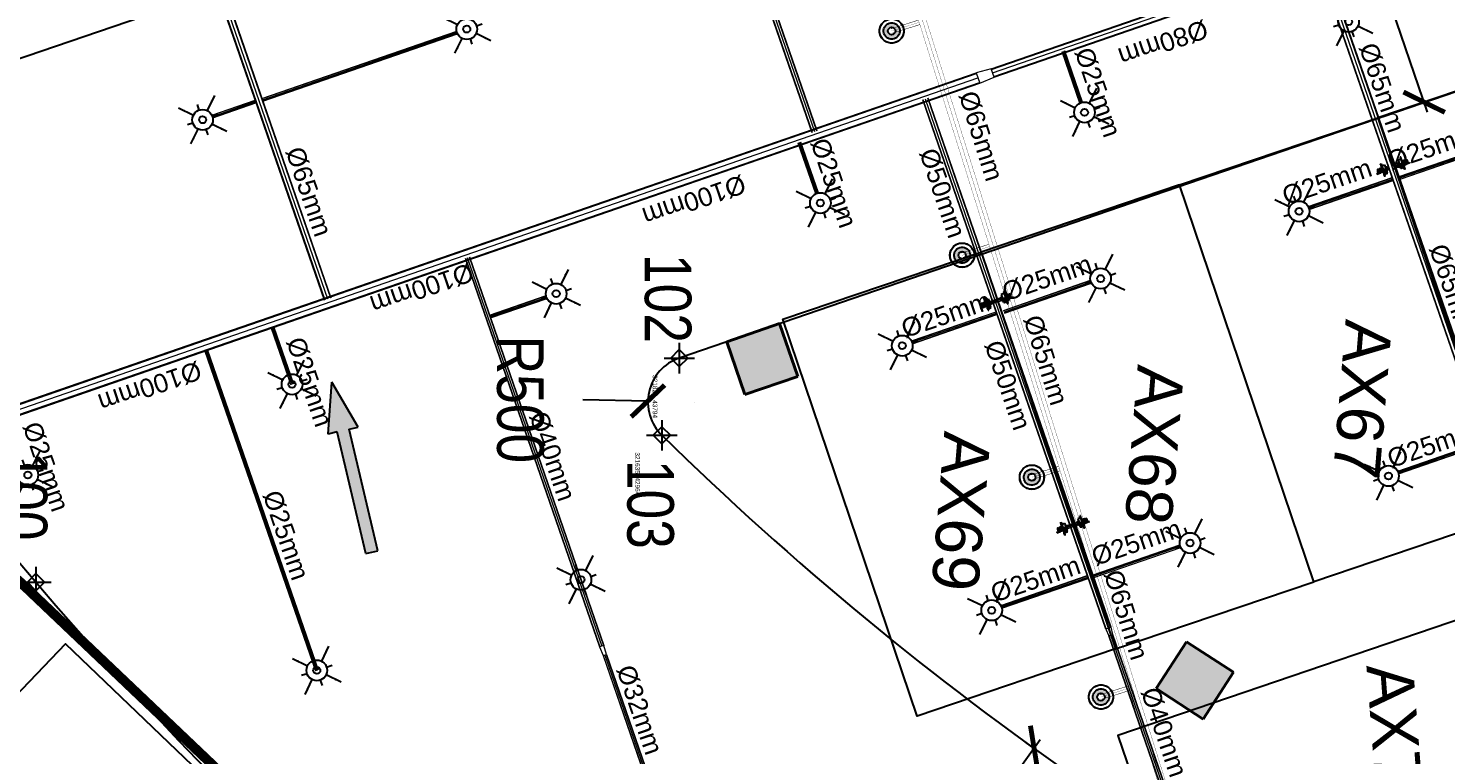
# Model space of a CAD drawing. Header units: inches. Extents: x 257070 to 799932, y -17980 to 269260.
# Drawn here: x 314830 to 330065, y 39523 to 47336 of the extents above; entities that cross this region are included whole.
import ezdxf

# ---------------------------------------------------------------- set-up
doc = ezdxf.new("R2010")
doc.units = ezdxf.units.IN
doc.header["$MEASUREMENT"] = 0
doc.header["$PDMODE"] = 99
doc.header["$PDSIZE"] = 100
for name, color, linetype in [('0-AES-F-SPRINKLER', 10, 'Continuous'), ('0-aes-ff Nozzel', 30, 'Continuous'), ('0-aes-water curtan pipe', 200, 'Continuous'), ('basement1_AP$0$A-_ROAD----_E-_-', 2, 'Continuous'), ('DSP_MISCELANEOUS', 252, 'Continuous'), ('DSP_TREE CO-ORDINATES', 206, 'Continuous'), ('RETAIL', 40, 'Continuous')]:
    doc.layers.add(name, color=color, linetype=linetype)
for name, color, linetype, lineweight in [('0-AES-F-SPRINKLER PIPE', 10, 'Continuous', 15), ('0-aes-FF-Sprinkler Header', 5, 'Continuous', 0), ('07--DIM-2', 2, 'Continuous', 25), ('E--CONCRETE-4', 4, 'Continuous', 40), ('E--CONCRETE-SHADE', 253, 'Continuous', 20), ('M--TILING-2', 252, 'Continuous', 18)]:
    doc.layers.add(name, color=color, linetype=linetype, lineweight=lineweight)
doc.layers.add('C', color=7, linetype='Continuous', true_color=0xb5b5b5)
doc.styles.get("Standard").update_dxf_attribs({"font": 'arial.ttf'})
doc.styles.add('TEXT style 175', font='GOTHIC.TTF')
doc.styles.add('TEXT style 200', font='ARIALN.TTF')
doc.styles.add('TEXT style 75', font='ARIALN.TTF')
doc.dimstyles.new('75', dxfattribs={"dimscale": 1.5, "dimtxt": 200, "dimasz": 113, "dimexe": 113, "dimexo": 0, "dimgap": 25, "dimtad": 0, "dimdec": 0, "dimrnd": 5, "dimzin": 0, "dimdsep": 46, "dimtxsty": 'TEXT style 75', "dimblk": 'ARCHTICK', "dimcen": 0.09, "dimdle": 113, "dimclrd": 8, "dimclre": 8, "dimclrt": 256, "dimadec": 0, "dimazin": 0, "dimtfac": 1, "dimtdec": 0, "dimtofl": 0, "dimtmove": 1, "dimatfit": 3, "dimldrblk": 'OPEN90', "dimfxl": 0, "dimtolj": 1, "dimtzin": 0, "dimarcsym": 0})
doc.dimstyles.new('ISO-25', dxfattribs={"dimtxt": 2.5, "dimasz": 2.5, "dimexe": 1.25, "dimexo": 0.625, "dimtad": 1, "dimtxsty": 'Standard', "dimcen": 2.5, "dimadec": 0, "dimazin": 0, "dimtfac": 1, "dimtmove": 0, "dimatfit": 3, "dimfxl": 1, "dimarcsym": 0})

# ---------------------------------------------------------------- blocks, each defined once
blk = doc.blocks.new('axa parking')
at = {"layer": 'RETAIL', "color": 8}
blk.add_lwpolyline([(-98837, 1157627), (-96237, 1157627), (-96237, 1162827), (-98837, 1162827)], close=True, dxfattribs=at)
blk = doc.blocks.new('_ArchTick')
at = {"color": 0, "linetype": 'ByBlock', "const_width": 0.15}
blk.add_lwpolyline([(-0.5, -0.5), (0.5, 0.5)], dxfattribs=at)
blk = doc.blocks.new('*D288')
at = {"layer": '07--DIM-2', "color": 251, "lineweight": -2, "ltscale": 1000, "transparency": 16777216}
for p, q in [((325700, 39692), (324256, 37686)), ((325634, 39600), (325542, 39666)), ((322063, 34641), (323507, 36646)), ((322129, 34732), (322037, 34798))]:
    blk.add_line(p, q, dxfattribs=at)
at = {"layer": 'DEFPOINTS', "color": 0, "ltscale": 1000, "transparency": 16777216}
for p in [(325634, 39600, 0), (325634, 39600), (322129, 34732, 0)]:
    blk.add_point(p, dxfattribs=at)
at = {"layer": '07--DIM-2', "color": 251, "lineweight": -2, "ltscale": 1000, "transparency": 16777216, "xscale": 350, "yscale": 350, "zscale": 350}
for p, rotation in [((325634, 39600), 54.24504986133467), ((322129, 34732), 234.2450498613347)]:
    blk.add_blockref('_ArchTick', p, dxfattribs=dict(at, rotation=rotation))
at = {"layer": '07--DIM-2', "ltscale": 1000, "transparency": 16777216, "insert": (323881, 37166), "char_height": 500, "attachment_point": 5, "rotation": 240, "style": 'TEXT style 75'}
blk.add_mtext('\\A1;6000', dxfattribs=at)
blk = doc.blocks.new('_Open90')
at = {"color": 0, "linetype": 'ByBlock', "lineweight": -2}
for p, q in [((-0.5, 0.5), (0, 0)), ((0, 0), (-1, 0)), ((0, 0), (-0.5, -0.5))]:
    blk.add_line(p, q, dxfattribs=at)
blk = doc.blocks.new('*D289')
at = {"layer": '07--DIM-2', "color": 251, "lineweight": -2, "ltscale": 1000, "transparency": 16777216}
for p, q in [((320785, 43350), (321485, 43333)), ((321985, 43321), (321985, 43321)), ((321985, 43321), (321985, 43321))]:
    blk.add_line(p, q, dxfattribs=at)
at = {"layer": 'DEFPOINTS', "color": 0, "ltscale": 1000, "transparency": 16777216}
for p in [(321485, 43333, 0), (321985, 43321, 0)]:
    blk.add_point(p, dxfattribs=at)
at = {"layer": '07--DIM-2', "color": 251, "lineweight": -2, "ltscale": 1000, "transparency": 16777216, "xscale": 350, "yscale": 350, "zscale": 350, "rotation": 358.6229143441631}
blk.add_blockref('_ArchTick', (321485, 43333), dxfattribs=at)
at = {"layer": '07--DIM-2', "ltscale": 1000, "transparency": 16777216, "insert": (320112, 43350), "char_height": 500, "attachment_point": 5, "rotation": 270, "style": 'TEXT style 75'}
blk.add_mtext('\\A1;R500', dxfattribs=at)
blk = doc.blocks.new('*D292')
at = {"layer": '07--DIM-2', "color": 251, "lineweight": -2, "ltscale": 1000, "transparency": 16777216}
for p, q in [((328067, 51696), (328331, 50922)), ((327128, 51256), (328211, 51625)), ((329860, 46436), (328741, 49717)), ((328847, 46210), (329930, 46579))]:
    blk.add_line(p, q, dxfattribs=at)
at = {"layer": 'DEFPOINTS', "color": 0, "ltscale": 1000, "transparency": 16777216}
for p in [(328104, 51589), (327128, 51256, 0), (328847, 46210, 0)]:
    blk.add_point(p, dxfattribs=at)
at = {"layer": '07--DIM-2', "color": 251, "lineweight": -2, "ltscale": 1000, "transparency": 16777216, "xscale": 350, "yscale": 350, "zscale": 350}
for p, rotation in [((328104, 51589), 108.8165471139517), ((329823, 46543), 288.8165471139517)]:
    blk.add_blockref('_ArchTick', p, dxfattribs=dict(at, rotation=rotation))
at = {"layer": '07--DIM-2', "ltscale": 1000, "transparency": 16777216, "insert": (328547, 50323), "char_height": 500, "attachment_point": 5, "rotation": 288.8165, "style": 'TEXT style 75'}
blk.add_mtext('\\A1;5330', dxfattribs=at)
blk = doc.blocks.new('*U417')
at = {"layer": 'DSP_TREE CO-ORDINATES', "color": 162}
for p, q in [((0, -329), (0, 329)), ((-329, 0), (329, 0))]:
    blk.add_line(p, q, dxfattribs=at)
at = {"layer": 'DSP_TREE CO-ORDINATES', "color": 162, "ltscale": 3.5}
blk.add_lwpolyline([(-185, 0), (0, 185), (185, 0), (0, -184), (-185, 0)], dxfattribs=at)
at = {"layer": 'DEFPOINTS', "style": 'TEXT style 175'}
blk.add_attdef('CORDINATE', (367, -572), '', height=100, dxfattribs=at)
at = {"layer": 'DSP_TREE CO-ORDINATES', "color": 164, "style": 'TEXT style 200'}
blk.add_attdef('NO.', (-2807, -758), '', height=1000, dxfattribs=at)
blk = doc.blocks.new('*U419')
at = {"layer": 'DSP_TREE CO-ORDINATES', "color": 162}
for p, q in [((0, -329), (0, 329)), ((-329, 0), (329, 0))]:
    blk.add_line(p, q, dxfattribs=at)
at = {"layer": 'DSP_TREE CO-ORDINATES', "color": 162, "ltscale": 3.5}
blk.add_lwpolyline([(-185, 0), (0, 185), (185, 0), (0, -184), (-185, 0)], dxfattribs=at)
at = {"layer": 'DEFPOINTS', "style": 'TEXT style 175'}
blk.add_attdef('CORDINATE', (367, -572), '', height=100, dxfattribs=at)
at = {"layer": 'DSP_TREE CO-ORDINATES', "color": 164, "style": 'TEXT style 200'}
blk.add_attdef('NO.', (-2236, -742), '', height=1000, dxfattribs=at)
blk = doc.blocks.new('*U420')
at = {"layer": 'DSP_TREE CO-ORDINATES', "color": 162}
for p, q in [((0, -329), (0, 329)), ((-329, 0), (329, 0))]:
    blk.add_line(p, q, dxfattribs=at)
at = {"layer": 'DSP_TREE CO-ORDINATES', "color": 162, "ltscale": 3.5}
blk.add_lwpolyline([(-185, 0), (0, 185), (185, 0), (0, -184), (-185, 0)], dxfattribs=at)
at = {"layer": 'DEFPOINTS', "style": 'TEXT style 175'}
blk.add_attdef('CORDINATE', (367, -572), '', height=100, dxfattribs=at)
at = {"layer": 'DSP_TREE CO-ORDINATES', "color": 164, "style": 'TEXT style 200'}
blk.add_attdef('NO.', (528, -742), '', height=1000, dxfattribs=at)
blk = doc.blocks.new('basement1_AP$0$AR-DIR-A')
h = blk.add_hatch()
h.set_pattern_fill('ANSI31', color=8)
h.paths.add_polyline_path([(158, -458), (26, -458), (26, -1800), (-74, -1800), (92, -2335), (258, -1800), (158, -1800)])
at = {"layer": 'DSP_MISCELANEOUS', "color": 8}
for p, q in [((158, -458), (26, -458)), ((26, -458), (26, -1800)), ((158, -458), (158, -1800)), ((26, -1800), (-74, -1800)), ((-74, -1800), (92, -2335)), ((258, -1800), (92, -2335)), ((158, -1800), (258, -1800))]:
    blk.add_line(p, q, dxfattribs=at)
blk = doc.blocks.new('A$C3CA070F1')
at = {"layer": '0-AES-F-SPRINKLER'}
h = blk.add_hatch(dxfattribs=at)
h.set_pattern_fill('ANSI31', color=3, scale=0.196883, angle=-34.2335, style=0)
h.set_pattern_definition([(100.766483, (49937.1607, 174049.7081), (1.474466316, 0.280375668), [])])
edge = h.paths.add_edge_path()
edge.add_line((-1, 85), (-1, 84))
edge.add_line((-1, 84), (-6, 84))
edge.add_ellipse((-7, 82), major_axis=(-1.42, -0.27), ratio=1, start_angle=257, end_angle=315)
edge.add_line((-8, 83), (-15, 72))
edge.add_ellipse((-12, 70), major_axis=(-4.25, -0.81), ratio=1, start_angle=-45, end_angle=45)
edge.add_line((-14, 66), (14, 47))
edge.add_line((14, 47), (13, 46))
edge.add_line((13, 46), (-15, 65))
edge.add_ellipse((-12, 70), major_axis=(-5.52, -1.05), ratio=1, start_angle=-45, end_angle=45, ccw=False)
edge.add_line((-16, 73), (-9, 84))
edge.add_ellipse((-7, 82), major_axis=(-2.69, -0.51), ratio=1, start_angle=257, end_angle=315, ccw=False)
edge.add_line((-6, 85), (-1, 85))
h = blk.add_hatch(dxfattribs=at)
h.set_pattern_fill('ANSI31', color=3, scale=0.196883, angle=-124.2335, style=0)
h.set_pattern_definition([(190.766483, (49937.1607, 174049.7081), (-0.280375668, 1.474466316), [])])
edge = h.paths.add_edge_path()
edge.add_line((-1, 54), (7, 48))
edge.add_line((7, 48), (8, 49))
edge.add_line((8, 49), (0, 55))
edge.add_ellipse((-2, 52), major_axis=(-0.69, 3.63), ratio=1, start_angle=315, end_angle=405)
edge.add_line((-6, 54), (-14, 41))
edge.add_ellipse((-11, 39), major_axis=(-0.69, 3.63), ratio=1, start_angle=45, end_angle=135)
edge.add_line((-13, 36), (-9, 33))
edge.add_ellipse((-10, 32), major_axis=(-0.27, 1.42), ratio=1, start_angle=225, end_angle=315, ccw=False)
edge.add_line((-9, 31), (-10, 30))
edge.add_line((-10, 30), (-8, 29))
edge.add_line((-8, 29), (-7, 30))
edge.add_ellipse((-10, 32), major_axis=(-3.3, -0.63), ratio=1, start_angle=135, end_angle=225)
edge.add_line((-8, 35), (-12, 38))
edge.add_ellipse((-11, 39), major_axis=(-1.75, -0.33), ratio=1, start_angle=-45, end_angle=45, ccw=False)
edge.add_line((-13, 40), (-4, 53))
edge.add_ellipse((-2, 52), major_axis=(-1.75, -0.33), ratio=1, start_angle=225, end_angle=315, ccw=False)
at = {"layer": '0-AES-F-SPRINKLER', "color": 3}
for p, q in [((-98, 39), (-97, 43)), ((-98, 38), (-98, 39)), ((-98, 39), (-98, 39)), ((-98, 39), (-98, 39)), ((-98, 37), (-98, 38)), ((-98, 38), (-98, 38)), ((-98, 38), (-98, 38)), ((-98, 38), (-98, 38)), ((-98, 38), (-98, 38)), ((-98, 38), (-98, 38)), ((-98, 38), (-98, 38)), ((-98, 38), (-98, 38)), ((-98, 38), (-98, 38)), ((-98, 38), (-98, 38)), ((-96, 37), (-98, 37)), ((-98, 37), (-98, 37)), ((-98, 37), (-98, 37)), ((-98, 37), (-98, 37)), ((-98, 37), (-98, 37)), ((-98, 37), (-98, 37)), ((-98, 37), (-98, 37)), ((-98, 37), (-98, 37)), ((-98, 37), (-98, 37)), ((-98, 37), (-98, 37)), ((-98, 37), (-98, 37)), ((-98, 37), (-98, 37)), ((-98, 37), (-98, 37)), ((-98, 37), (-98, 37)), ((-98, 37), (-98, 37)), ((-98, 37), (-98, 37)), ((-98, 37), (-98, 37)), ((-97, 37), (-98, 37)), ((-98, 37), (-98, 37)), ((-98, 37), (-98, 37)), ((-98, 37), (-98, 37)), ((-98, 37), (-98, 37)), ((-98, 37), (-98, 37)), ((-98, 37), (-98, 37)), ((-98, 37), (-98, 37)), ((-98, 37), (-98, 37)), ((-98, 37), (-98, 37)), ((-98, 37), (-98, 37)), ((-98, 37), (-98, 37)), ((-98, 37), (-98, 37)), ((-98, 37), (-98, 37)), ((-97, 45), (-79, 71)), ((-96, 40), (-97, 40)), ((-97, 40), (-97, 40)), ((-97, 40), (-97, 40)), ((-97, 40), (-97, 39)), ((-97, 39), (-97, 39)), ((-97, 39), (-97, 39)), ((-97, 39), (-97, 39)), ((-97, 39), (-97, 39)), ((-97, 39), (-97, 39)), ((-97, 39), (-97, 39)), ((-97, 39), (-97, 39)), ((-97, 39), (-97, 38)), ((-97, 38), (-97, 38)), ((-97, 38), (-97, 38)), ((-97, 38), (-97, 38)), ((-97, 38), (-97, 38)), ((-97, 38), (-97, 38)), ((-97, 38), (-97, 38)), ((-97, 38), (-97, 38)), ((-97, 38), (-97, 38)), ((-97, 38), (-97, 38)), ((-97, 38), (-97, 38)), ((-97, 38), (-97, 37)), ((-97, 37), (-97, 37)), ((-97, 37), (-97, 37)), ((-97, 37), (-97, 37)), ((-95, 46), (-96, 42)), ((-96, 42), (-96, 42)), ((-96, 42), (-96, 41)), ((-96, 41), (-96, 41)), ((-96, 41), (-96, 41)), ((-96, 41), (-96, 41)), ((-96, 41), (-96, 41)), ((-96, 41), (-96, 41)), ((-96, 41), (-96, 41)), ((-96, 41), (-96, 41)), ((-96, 41), (-96, 41)), ((-96, 41), (-96, 40)), ((-96, 40), (-96, 40)), ((-96, 40), (-96, 40)), ((-96, 40), (-96, 40)), ((-96, 40), (-96, 40)), ((-95, 37), (-96, 37)), ((-96, 37), (-96, 37)), ((-96, 37), (-96, 37)), ((-96, 37), (-96, 37)), ((-96, 37), (-96, 37)), ((-94, 38), (-95, 38)), ((-95, 38), (-95, 38)), ((-95, 38), (-95, 38)), ((-95, 38), (-95, 38)), ((-95, 38), (-95, 38)), ((-95, 38), (-95, 38)), ((-95, 38), (-95, 38)), ((-95, 38), (-95, 38)), ((-95, 38), (-95, 38)), ((-95, 38), (-95, 37)), ((-95, 37), (-95, 37)), ((-95, 37), (-95, 37)), ((-95, 37), (-95, 37)), ((-95, 37), (-95, 37)), ((-95, 37), (-95, 37)), ((-95, 37), (-95, 37)), ((-95, 37), (-95, 37)), ((-95, 37), (-95, 37)), ((-95, 37), (-95, 37)), ((-95, 37), (-95, 37)), ((-95, 37), (-95, 37)), ((-95, 37), (-95, 37)), ((-95, 37), (-95, 37)), ((-95, 37), (-95, 37)), ((-95, 37), (-95, 37)), ((-95, 37), (-95, 37)), ((-94, 88), (-93, 90)), ((-72, 73), (-94, 88)), ((-94, 43), (-94, 48)), ((-93, 43), (-94, 43)), ((-94, 43), (-94, 43)), ((-94, 43), (-94, 43)), ((-94, 43), (-94, 43)), ((-94, 43), (-94, 43)), ((-94, 43), (-94, 41)), ((-94, 43), (-94, 43)), ((-94, 43), (-94, 43)), ((-94, 43), (-94, 43)), ((-94, 43), (-94, 43)), ((-94, 43), (-94, 43)), ((-94, 43), (-94, 43)), ((-94, 43), (-94, 43)), ((-94, 43), (-94, 43)), ((-94, 43), (-94, 43)), ((-94, 43), (-94, 43)), ((-94, 43), (-94, 43)), ((-94, 41), (-94, 41)), ((-94, 41), (-94, 41)), ((-94, 41), (-94, 41)), ((-94, 41), (-94, 41)), ((-94, 41), (-94, 41)), ((-94, 41), (-94, 41)), ((-94, 41), (-94, 41)), ((-94, 41), (-94, 40)), ((-94, 40), (-94, 40)), ((-94, 40), (-94, 40)), ((-94, 40), (-94, 40)), ((-94, 40), (-94, 40)), ((-94, 40), (-94, 40)), ((-94, 40), (-94, 40)), ((-94, 40), (-94, 40)), ((-94, 40), (-94, 39)), ((-94, 39), (-94, 39)), ((-94, 39), (-94, 39)), ((-94, 39), (-94, 39)), ((-94, 39), (-94, 39)), ((-94, 39), (-94, 39)), ((-94, 39), (-94, 39)), ((-94, 39), (-94, 39)), ((-94, 39), (-94, 38)), ((-93, 90), (-59, 67)), ((-93, 47), (-93, 49)), ((-91, 47), (-93, 43)), ((-93, 46), (-93, 47)), ((-92, 46), (-93, 46)), ((-93, 46), (-93, 46)), ((-93, 46), (-93, 46)), ((-93, 46), (-93, 46)), ((-93, 46), (-93, 46)), ((-93, 46), (-93, 46)), ((-93, 46), (-93, 46)), ((-93, 46), (-93, 46)), ((-93, 46), (-93, 46)), ((-93, 46), (-93, 46)), ((-93, 46), (-93, 46)), ((-93, 46), (-93, 46)), ((-93, 46), (-93, 46)), ((-93, 46), (-93, 46)), ((-93, 46), (-93, 46)), ((-93, 46), (-93, 46)), ((-93, 46), (-93, 46)), ((-93, 46), (-93, 46)), ((-93, 46), (-93, 46)), ((-93, 46), (-93, 46)), ((-91, 42), (-93, 43)), ((-93, 43), (-93, 43)), ((-93, 43), (-93, 43)), ((-93, 43), (-93, 43)), ((-93, 43), (-93, 43)), ((-93, 43), (-93, 43)), ((-93, 43), (-93, 43)), ((-93, 43), (-93, 43)), ((-93, 43), (-93, 43)), ((-93, 43), (-93, 43)), ((-93, 43), (-93, 43)), ((-93, 43), (-93, 43)), ((-93, 43), (-93, 43)), ((-93, 43), (-93, 43)), ((-93, 43), (-93, 43)), ((-93, 43), (-93, 43)), ((-93, 43), (-93, 43)), ((-93, 43), (-93, 43)), ((-93, 43), (-93, 43)), ((-93, 43), (-93, 43)), ((-93, 43), (-93, 43)), ((-93, 43), (-93, 43)), ((-93, 43), (-93, 43)), ((-85, 66), (-92, 55)), ((-90, 50), (-92, 46)), ((-92, 46), (-92, 46)), ((-92, 46), (-92, 46)), ((-92, 46), (-92, 46)), ((-92, 46), (-92, 46)), ((-92, 46), (-92, 46)), ((-90, 47), (-91, 47)), ((-90, 43), (-91, 42)), ((-91, 42), (-91, 42)), ((-91, 42), (-91, 42)), ((-91, 42), (-91, 42)), ((-91, 42), (-91, 42)), ((-91, 42), (-91, 42)), ((-91, 42), (-91, 42)), ((-91, 42), (-91, 42)), ((-91, 42), (-91, 42)), ((-91, 42), (-91, 42)), ((-91, 42), (-91, 42)), ((-91, 42), (-91, 42)), ((-91, 42), (-91, 42)), ((-91, 42), (-91, 42)), ((-91, 42), (-91, 42)), ((-91, 42), (-91, 42)), ((-88, 57), (-90, 49)), ((-89, 54), (-90, 51)), ((-90, 50), (-90, 50)), ((-88, 47), (-90, 43)), ((-90, 47), (-88, 47)), ((-90, 43), (-90, 43)), ((-90, 43), (-90, 43)), ((-90, 43), (-90, 43)), ((-89, 55), (-89, 55)), ((-88, 46), (-88, 47)), ((-87, 59), (-87, 59)), ((-87, 59), (-87, 59)), ((-86, 57), (-87, 49)), ((-87, 49), (-83, 28)), ((-85, 58), (-85, 58)), ((-77, 43), (-85, 49)), ((-83, 28), (-60, 9)), ((-77, 70), (-82, 63)), ((-80, 66), (-82, 67)), ((-45, 31), (-81, -23)), ((-78, 63), (-80, 65)), ((-79, 71), (-77, 70)), ((-71, 26), (-79, 31)), ((-57, 13), (-79, 28)), ((-70, 64), (-78, 63)), ((-78, -29), (-40, 27)), ((-69, 55), (-75, 59)), ((-66, 54), (-74, 42)), ((-74, 42), (-71, 26)), ((-73, 44), (-71, 43)), ((-69, 47), (-72, 43)), ((-71, 43), (-70, 43)), ((-71, 26), (-55, 15)), ((-70, 43), (-66, 49)), ((-66, 50), (-68, 52)), ((-61, 65), (-67, 69)), ((-62, 66), (-67, 65)), ((-50, 57), (-66, 54)), ((-66, 49), (-66, 50)), ((-47, 28), (-63, 40)), ((-59, 67), (-61, 65)), ((-57, 67), (-60, 66)), ((-60, 44), (-42, 32)), ((-50, 57), (-58, 62)), ((-19, 46), (-57, 67)), ((-17, 37), (-55, 63)), ((-29, 42), (-50, 57)), ((-13, 9), (-45, 31)), ((-36, 42), (-44, 30)), ((-43, 33), (-35, 46)), ((-39, -30), (-13, 9)), ((-37, 25), (-28, 38)), ((-35, 41), (-36, 42)), ((-32, 32), (-35, 39)), ((-30, 52), (-16, 73)), ((-29, 20), (-17, 37)), ((-28, 38), (-26, 40)), ((-21, 32), (-28, 37)), ((-23, 16), (-12, 33)), ((-1, 26), (-23, -9)), ((-22, 15), (-12, 31)), ((-9, 32), (-21, 14)), ((2, 24), (-20, -11)), ((-20, -8), (-1, 22)), ((-17, 37), (-19, 46)), ((-19, 13), (-10, 29)), ((-7, 30), (-18, 12)), ((-17, 37), (-17, 37)), ((4, 22), (-17, -13)), ((-17, -10), (1, 20)), ((-16, 73), (-9, 84)), ((-16, 11), (-7, 27)), ((-8, 83), (-15, 72)), ((13, 46), (-15, 65)), ((-4, 28), (-15, 10)), ((-1, 84), (-14, 66)), ((-14, 66), (14, 47)), ((-6, 54), (-14, 41)), ((-12, 33), (-14, 33)), ((-14, -15), (7, 20)), ((-14, -12), (4, 18)), ((-13, 40), (-4, 53)), ((-13, 36), (-9, 33)), ((-13, 9), (-4, 24)), ((-2, 34), (-12, 41)), ((-8, 35), (-12, 38)), ((-12, 31), (-12, 33)), ((-9, 32), (-12, 31)), ((7, 16), (-11, -13)), ((-10, 29), (-9, 32)), ((-9, 31), (-10, 30)), ((-7, 30), (-10, 29)), ((-10, 30), (-8, 29)), ((9, 17), (-10, -14)), ((-9, -13), (9, 13)), ((-8, 29), (-7, 30)), ((8, 49), (-7, 27)), ((-7, 27), (-7, 30)), ((-4, 28), (-7, 27)), ((-6, 85), (-1, 85)), ((-1, 84), (-6, 84)), ((5, 44), (-5, 51)), ((-4, 24), (-4, 28)), ((-1, 26), (-4, 24)), ((-1, 85), (-1, 84)), ((-1, 54), (7, 48)), ((13, 46), (-1, 25)), ((-1, 22), (-1, 26)), ((2, 24), (-1, 22)), ((8, 49), (0, 55)), ((1, 20), (2, 24)), ((4, 22), (1, 20)), ((4, 18), (4, 22)), ((7, 20), (4, 18)), ((7, 48), (8, 49)), ((7, 16), (7, 20)), ((9, 17), (7, 16)), ((9, 15), (9, 17)), ((14, 47), (13, 46)), ((-82, -25), (-80, -30)), ((-80, -30), (-78, -29)), ((-66, -11), (-39, -30)), ((-23, -7), (-23, -9)), ((-23, -9), (-20, -8)), ((-20, -8), (-20, -11)), ((-20, -11), (-17, -10)), ((-17, -10), (-17, -13)), ((-17, -13), (-14, -12)), ((-14, -12), (-14, -15)), ((-14, -15), (-11, -13)), ((-11, -13), (-11, -14)), ((-11, -14), (-11, -14))]:
    blk.add_line(p, q, dxfattribs=at)
for centre, major_axis, start_param, end_param in [((-95, 43), (-0.41, 2.13), 0.784914, 1.034983), ((-95, 43), (-2.74, -0.52), -0.560204, -0.324923), ((-93, 46), (-0.51, 2.68), 0.787914, 1.247507), ((-93, 48), (-1.75, -0.33), -0.775969, -0.160442), ((-91, 54), (-0.29, 1.52), 0.785398, 2.356194), ((-92, 49), (-0.33, 1.74), 0.791774, 1.412986), ((-89, 55), (-0.103, 0.54), 0.916881, 1.969618), ((-93, 51), (-3.09, -0.59), 2.526084, 2.789089), ((-95, 50), (-5.72, -1.09), 2.374727, 2.798549), ((-91, 55), (-0.33, 1.74), 4.197625, 4.773282), ((-84, 57), (-3.79, -0.72), -0.784768, -0.363877), ((-93, 50), (-5.72, -1.09), 2.377207, 2.798549), ((-80, 54), (-1.57, 8.26), 0.010205, 0.785398), ((-84, 56), (-0.35, 1.85), 0.785501, 1.132999), ((-83, 65), (-1.52, -0.29), 3.926991, 5.497787), ((-80, 54), (-5.9, -1.12), 4.155645, 5.497787), ((-80, 54), (-8.26, -1.57), 4.155621, 4.722594), ((-75, 68), (-8.26, -1.57), 1.014052, 3.151797), ((-75, 63), (-2.79, -0.53), -0.113999, 0.093951), ((-75, 68), (-1.12, 5.9), 2.584882, 5.497787), ((-75, 46), (-0.53, 2.79), 2.356194, 3.926991), ((-75, 68), (-1.57, 8.26), 4.722594, 5.497787), ((-70, 53), (-2.79, -0.53), 2.356194, 3.926991), ((-65, 44), (-3.72, -0.71), -0.403281, 1.321745), ((-65, 44), (-0.71, 3.72), 4.96144, 6.686466), ((-65, 37), (-0.56, 2.96), 5.497794, 6.034125), ((-59, 47), (-2.96, -0.56), 0.24906, 0.785391), ((-60, 60), (-2.83, -0.54), 3.926991, 4.712389), ((-33, 40), (-0.45, 2.36), 0.803442, 1.867502), ((-30, 39), (-2.79, -0.53), 2.356194, 3.926991), ((-24, 39), (-0.53, 2.79), 5.497787, 7.068583), ((-12, 70), (-5.52, -1.05), -0.785398, 0.785398), ((-15, 35), (-0.54, 2.83), 0.785398, 3.403392), ((-12, 70), (-4.25, -0.81), -0.785398, 0.785398), ((-11, 39), (-0.69, 3.63), 0.785398, 2.356194), ((-11, 39), (-1.75, -0.33), -0.785398, 0.785398), ((-7, 82), (-2.69, -0.51), 4.485496, 5.497787), ((-10, 32), (-0.27, 1.42), 3.926991, 5.497787), ((-7, 82), (-1.42, -0.27), 4.485496, 5.497787), ((-10, 32), (-3.3, -0.63), 2.356194, 3.926991), ((-2, 52), (-0.69, 3.63), 5.497787, 7.068583), ((-2, 52), (-1.75, -0.33), 3.926991, 5.497787), ((6, 14), (-0.54, 2.83), 3.926991, 4.712389), ((-79, -24), (-0.51, 2.69), 0.785398, 1.797689), ((-11, -11), (-2.83, -0.54), 1.570796, 2.356194)]:
    blk.add_ellipse(centre, major_axis=major_axis, ratio=1, start_param=start_param, end_param=end_param, dxfattribs=at)
at = {"layer": '0-AES-F-SPRINKLER', "color": 3, "extrusion": (0, 0, -1)}
for centre, major_axis, start_param, end_param in [((-86, 47), (-0.53, 2.79), -0.113999, 0.785398), ((-77, 34), (-0.54, 2.83), 3.926991, 4.712389)]:
    blk.add_ellipse(centre, major_axis=major_axis, ratio=1, start_param=start_param, end_param=end_param, dxfattribs=at)
blk = doc.blocks.new('*U737')
at = {"layer": '0-AES-F-SPRINKLER PIPE', "color": 200, "lineweight": 30, "const_width": 2.67}
for points in [[(-1770300, 103199), (-1770300, 47081)], [(-1770220, 103199), (-1770220, 47081)]]:
    blk.add_lwpolyline(points, dxfattribs=at)
at = {"layer": '0-AES-F-SPRINKLER PIPE', "color": 252, "lineweight": 30, "const_width": 2.67}
blk.add_lwpolyline([(-1770260, 103199), (-1770260, 47081)], dxfattribs=at)
blk = doc.blocks.new('*U701')
at = {"layer": '0-aes-FF-Sprinkler Header', "color": 1, "const_width": 5}
for points in [[(12087231, -3664419), (12087541, -3664419)], [(12087231, -3664469), (12087541, -3664469)]]:
    blk.add_lwpolyline(points, dxfattribs=at)
at = {"layer": '0-aes-FF-Sprinkler Header', "color": 8, "const_width": 2}
blk.add_lwpolyline([(12087231, -3664444), (12087541, -3664444)], dxfattribs=at)
blk = doc.blocks.new('Nozzel')
at = {"transparency": 33554585}
h = blk.add_hatch(color=30, dxfattribs=at)
h.dxf.hatch_style = 1
edge = h.paths.add_edge_path()
edge.add_ellipse((-1664094, 224269), major_axis=(0.9, 87), ratio=1, start_angle=0, end_angle=360)
edge = h.paths.add_edge_path(flags=16)
edge.add_arc((-1664094, 224269), 40, 0, 360)
blk.add_circle((-1664094, 224269), 40)
at = {"layer": '0-AES-F-SPRINKLER', "color": 13}
blk.add_circle((-1664094, 224269), 131, dxfattribs=at)
for major_axis, start_param, end_param in [((1, 130), 1.575618, 7.858803), ((0.9, 87), 1.580914353715009, 7.864099660894595)]:
    blk.add_ellipse((-1664094, 224269), major_axis=major_axis, ratio=1, start_param=start_param, end_param=end_param, dxfattribs=at)
at = {"layer": '0-AES-F-SPRINKLER PIPE', "lineweight": 30, "rotation": 180}
blk.add_blockref('*U701', (10423137, -3440175), dxfattribs=at)
blk = doc.blocks.new('*U603')
at = {"layer": '0-AES-F-SPRINKLER'}
for p, q in [((171672, 56809), (171672, 56871)), ((171562, 56699), (171500, 56699)), ((171783, 56699), (171845, 56699)), ((171672, 56588), (171672, 56526))]:
    blk.add_line(p, q, dxfattribs=at)
for radius in [111, 37.8]:
    blk.add_circle((171672, 56699), radius, dxfattribs=at)
at = {"layer": '0-AES-F-SPRINKLER PIPE'}
for points, override in [([(171468, 56903), (171594, 56777)], {"dimasz": 70, "dimtad": 0, "dimfxl": 13, "dimarcsym": 1}), ([(171877, 56903), (171751, 56777)], {"dimasz": 70, "dimtad": 0, "dimfxl": 13, "dimarcsym": 1}), ([(171468, 56494), (171594, 56620)], {"dimasz": 70, "dimtad": 0, "dimfxl": 13, "dimarcsym": 1}), ([(171877, 56494), (171751, 56620)], {"dimasz": 70, "dimgap": 0.625, "dimtad": 0, "dimfxl": 13, "dimarcsym": 1})]:
    blk.add_leader(points, dimstyle='ISO-25', override=override, dxfattribs=at)

msp = doc.modelspace()

# ---------------------------------------------------------------- hatches: boundary and pattern name
at = {"layer": 'E--CONCRETE-SHADE', "ltscale": 3.5}
h = msp.add_hatch(color=8, dxfattribs=at)
h.dxf.hatch_style = 1
h.paths.add_polyline_path([(322900.5, 44164.3), (322333.1, 43969.3), (322528.1, 43401.9), (323095.5, 43596.8)])
h = msp.add_hatch(color=8, dxfattribs=at)
h.dxf.hatch_style = 1
h.paths.add_polyline_path([(327448.3, 39915.7), (327775.3, 40418.8), (327272.3, 40745.8), (326945.3, 40242.8)])

# ---------------------------------------------------------------- linework, layer by layer
at = {"layer": '0-AES-F-SPRINKLER', "color": 7, "const_width": 100}
msp.add_lwpolyline([(321947.7, 64154.5), (320194.8, 69380), (306624.2, 64255), (277183.8, 53136.7), (275607, 28195.2), (286480.9, 13609.8), (286969.4, 13130.9), (314703.6, 41422), (322260.6, 34233.9), (333044, 30733.9), (338666.9, 32692.4), (340694.2, 37298.5), (338918.2, 41957.2), (336792.7, 47939.3), (330607.7, 67045.1)], close=True, dxfattribs=at)
at = {"layer": '0-AES-F-SPRINKLER', "color": 7, "const_width": 100, "elevation": 0}
msp.add_lwpolyline([(314747.9, 41385.7), (291263.5, 17511.2), (286969.4, 13130.9), (300396.1, 2861.1), (315324.3, 1588.2), (342936.4, 958.3), (343530, 11881.2), (333044, 30733.9), (322260.6, 34233.9), (320141.6, 36257.7)], close=True, dxfattribs=at)
at = {"layer": '0-AES-F-SPRINKLER PIPE', "ltscale": 1000}
for points in [[(321427, 51645.2), (323296.8, 46235.6)], [(321431.7, 51646.9), (323301.5, 46237.3)], [(321375, 51627.4), (323244.8, 46217.7)], [(321379.7, 51629), (323249.5, 46219.3)], [(321403.4, 51637.1), (323273.2, 46227.5)], [(319522.3, 44867.5), (320966, 40690.7)], [(319526.1, 44868.8), (320969.8, 40692)], [(319545, 44875.4), (320988.7, 40698.5)], [(319563.9, 44881.9), (321007.6, 40705)], [(319567.7, 44883.2), (321011.4, 40706.3)], [(321003.5, 40597.6), (321871.5, 38086.2)], [(321006.3, 40598.5), (321874.3, 38087.2)], [(321021.4, 40603.8), (321889.5, 38092.4)], [(321036.6, 40609), (321904.6, 38097.6)], [(321039.4, 40610), (321907.4, 38098.6)]]:
    msp.add_lwpolyline(points, dxfattribs=at)
at = {"layer": '0-AES-F-SPRINKLER PIPE', "ltscale": 1000, "elevation": 0}
for points in [[(316186.1, 49686), (318007.5, 44416.4)], [(316191.8, 49688), (318013.2, 44418.4)], [(316222.5, 49698.6), (318043.9, 44429)], [(316253.3, 49709.2), (318074.6, 44439.6)], [(316258.9, 49711.2), (318080.3, 44441.6)], [(325171.9, 46902.8), (329916.4, 48542.7)], [(325174.5, 46895.2), (329919.1, 48535.1)], [(325187.6, 46857.4), (329932.1, 48497.3)], [(325200.7, 46819.6), (329945.2, 48459.5)], [(325203.3, 46812), (329947.8, 48451.9)], [(330570.7, 42574.3), (328683.6, 48034)], [(330576.4, 42576.3), (328689.3, 48036)], [(330607.1, 42586.9), (328720, 48046.6)], [(330637.8, 42597.5), (328750.7, 48057.2)], [(330643.5, 42599.4), (328756.4, 48059.2)], [(317339.8, 46584.1), (319431.1, 47306.9)], [(317340.7, 46581.2), (319431.7, 47303.9)], [(317344.8, 46569.4), (319435.2, 47291.9)], [(317348.9, 46557.6), (319439.9, 47280.3)], [(317349.9, 46554.8), (319441.2, 47277.6)], [(326124.9, 46532.4), (325934.3, 47083.8)], [(326127.6, 46533.7), (325937.1, 47084.7)], [(326139.1, 46538.5), (325948.9, 47088.8)], [(326151.2, 46541.9), (325960.7, 47092.9)], [(326154.2, 46542.5), (325963.6, 47093.9)], [(313319.7, 42818.9), (325011.4, 46860)], [(313323, 42809.5), (325014.7, 46850.5)], [(313339.3, 42762.2), (325031, 46803.3)], [(313355.7, 42714.9), (325047.3, 46756)], [(313358.9, 42705.5), (325050.6, 46746.6)], [(316801.1, 46404.8), (317264.9, 46565.1)], [(316802.4, 46402.1), (317265.8, 46562.2)], [(316807.2, 46390.5), (317269.9, 46550.4)], [(316810.6, 46378.4), (317274, 46538.6)], [(316811.2, 46375.5), (317275, 46535.8)], [(326403.6, 40881.8), (324438.6, 46566.8)], [(326408.3, 40883.4), (324443.4, 46568.4)], [(326432, 40891.6), (324467, 46576.6)], [(326455.6, 40899.7), (324490.6, 46584.8)], [(326460.3, 40901.4), (324495.3, 46586.4)], [(323287.3, 45558.5), (323098.9, 46103.7)], [(323290, 45559.9), (323101.7, 46104.7)], [(323301.6, 45564.6), (323113.5, 46108.8)], [(323313.7, 45568.1), (323125.3, 46112.9)], [(323316.6, 45568.7), (323128.2, 46113.9)], [(329556.6, 45744), (330502.5, 46070.9)], [(329557.6, 45741.2), (330503.1, 46068)], [(329561.7, 45729.3), (330506.5, 46055.9)], [(329565.8, 45717.5), (330511.3, 46044.3)], [(329566.8, 45714.7), (330512.6, 46041.6)], [(329510.7, 45876.7), (329538, 45886.2)], [(329511.7, 45873.9), (329539, 45883.3)], [(329515.8, 45862.1), (329543.1, 45871.5)], [(329519.9, 45850.3), (329547.2, 45859.7)], [(329520.9, 45847.4), (329548.1, 45856.9)], [(328578.8, 45421), (329479.2, 45732.2)], [(328580.2, 45418.3), (329480.2, 45729.4)], [(328584.9, 45406.7), (329484.3, 45717.6)], [(328588.3, 45394.7), (329488.4, 45705.8)], [(329423.5, 45846.6), (329438, 45851.6)], [(329424.5, 45843.7), (329439, 45848.7)], [(329428.5, 45831.9), (329443, 45836.9)], [(329432.6, 45820.1), (329447.1, 45825.1)], [(329433.5, 45817.2), (329448.1, 45822.3)], [(328588.9, 45391.7), (329489.4, 45702.9)], [(325306.1, 44306.6), (326239.9, 44629.3)], [(325307, 44303.7), (326240.5, 44626.3)], [(325311.1, 44291.9), (326243.7, 44614.2)], [(325315.2, 44280.1), (326248.3, 44602.6)], [(325316.2, 44277.3), (326249.6, 44599.9)], [(319784.8, 44255.1), (320391.5, 44464.8)], [(319785.8, 44252.3), (320392.1, 44461.8)], [(319789.9, 44240.5), (320395.5, 44449.8)], [(319793.9, 44228.6), (320400.3, 44438.2)], [(319794.9, 44225.8), (320401.6, 44435.5)], [(325164.8, 44405.1), (325275.6, 44443.4)], [(325165.8, 44402.3), (325276.6, 44440.6)], [(325169.9, 44390.5), (325280.6, 44428.7)], [(325174, 44378.7), (325284.7, 44416.9)], [(325175, 44375.8), (325285.6, 44414.1)], [(324316.5, 43977.8), (325225, 44291.8)], [(324317.9, 43975.1), (325226, 44288.9)], [(324322.6, 43963.5), (325230, 44277.1)], [(324326, 43951.4), (325234.1, 44265.3)], [(324326.7, 43948.5), (325235.1, 44262.5)], [(317437.9, 44115.3), (317648.1, 43507.1)], [(317440.7, 44116.3), (317650.9, 43508.1)], [(317452.5, 44120.4), (317662.8, 43512.2)], [(317464.3, 44124.5), (317674.6, 43516.2)], [(317467.2, 44125.5), (317677.4, 43517.2)], [(316753.3, 43878.7), (317940.8, 40443)], [(316756.1, 43879.7), (317943.7, 40443.9)], [(316726.8, 43869.6), (317914.4, 40433.8)], [(316729.7, 43870.5), (317917.2, 40434.8)], [(316741.5, 43874.6), (317929, 40438.9)], [(329539.2, 42578.9), (330459.2, 42896.9)], [(329540.5, 42576.2), (330460.2, 42894.1)], [(329545.3, 42564.6), (330464.3, 42882.3)], [(329548.7, 42552.6), (330468.4, 42870.4)], [(329549.3, 42549.6), (330469.3, 42867.6)], [(325986.4, 41994), (326097.2, 42032.3)], [(325987.4, 41991.1), (326098.2, 42029.4)], [(325991.5, 41979.3), (326102.2, 42017.6)], [(325995.6, 41967.5), (326106.2, 42005.7)], [(325996.5, 41964.7), (326107.2, 42002.9)], [(326266.4, 41464.5), (327200.3, 41787.2)], [(326267.4, 41461.6), (327200.8, 41784.2)], [(326271.5, 41449.8), (327204.1, 41772.1)], [(326275.6, 41438), (327208.6, 41760.5)], [(326276.6, 41435.2), (327209.9, 41757.8)], [(325276.9, 41135.7), (326205, 41456.4)], [(325278.2, 41132.9), (326206, 41453.6)], [(325283, 41121.4), (326210, 41441.8)], [(325286.4, 41109.3), (326214.1, 41430)], [(325287, 41106.4), (326215.1, 41427.1)], [(327515.4, 37683.6), (326434.8, 40809.8)], [(327519.2, 37684.9), (326438.6, 40811.2)], [(327538.1, 37691.4), (326457.5, 40817.7)], [(327557, 37697.9), (326476.4, 40824.2)], [(327560.7, 37699.2), (326480.2, 40825.5)]]:
    msp.add_lwpolyline(points, dxfattribs=at)
at = {"layer": '0-AES-F-SPRINKLER PIPE', "ltscale": 1000}
for points in [[(325011.4, 46860), (325050.6, 46746.6), (325203.3, 46812), (325171.9, 46902.8)], [(321011.4, 40706.3), (320966, 40690.7), (321003.5, 40597.6), (321039.4, 40610)]]:
    msp.add_lwpolyline(points, close=True, dxfattribs=at)
at = {"layer": '0-AES-F-SPRINKLER PIPE', "ltscale": 1000, "elevation": 0}
msp.add_lwpolyline([(326460.3, 40901.4), (326403.6, 40881.8), (326434.8, 40809.8), (326480.2, 40825.5)], close=True, dxfattribs=at)
at = {"layer": 'basement1_AP$0$A-_ROAD----_E-_-', "color": 8}
msp.add_line((331849.2, 47230.7, 0), (321822.7, 43794.4, 0), dxfattribs=at)
for centre, radius, start, end in [((345889.7, 67744.4, 0), 40674, 212.51792, 237.9052), ((321984.8, 43321.4, 0), 500, 108.91774, 225.60518), ((345901.1, 67748.3, 0), 34685.8, 225.60518, 235.30802)]:
    msp.add_arc(centre, radius, start, end, dxfattribs=at)
at = {"layer": 'E--CONCRETE-4', "color": 8, "ltscale": 10}
for p, q in [((322900.5, 44164.3, 0), (322333.1, 43969.3, 0)), ((323095.5, 43596.8, 0), (322900.5, 44164.3, 0)), ((322333.1, 43969.3, 0), (322528.1, 43401.9, 0)), ((322528.1, 43401.9, 0), (323095.5, 43596.8, 0)), ((327272.3, 40745.8, 0), (326945.3, 40242.8, 0)), ((327775.3, 40418.8, 0), (327272.3, 40745.8, 0)), ((327448.3, 39915.7, 0), (327775.3, 40418.8, 0)), ((326945.3, 40242.8, 0), (327448.3, 39915.7, 0))]:
    msp.add_line(p, q, dxfattribs=at)
at = {"layer": 'RETAIL', "color": 8, "elevation": 0}
for points in [[(330770.8, 42113.2), (332902, 42834.8), (331458.7, 47097.1), (329327.6, 46375.5)], [(330770.8, 42113.2), (328639.7, 41391.6), (327196.5, 45653.9), (329327.6, 46375.5)], [(326508.6, 40670), (328639.7, 41391.6), (327196.5, 45653.9), (325065.3, 44932.2)], [(326508.6, 40670), (324377.4, 39948.3), (322934.2, 44210.6), (325065.3, 44932.2)]]:
    msp.add_lwpolyline(points, close=True, dxfattribs=at)

# ---------------------------------------------------------------- block references
at = {"layer": '0-AES-F-SPRINKLER', "color": 7, "rotation": 108.9424593604549}
for p in [(428896, -96642, 0), (438368.9, -96562.5, 0), (435531.4, -97536.4, 0), (426058.4, -97615.9, 0), (432693.9, -98510.2, 0), (437836.2, -98599.6, 0), (435705, -99321.2, 0), (429856.3, -99484.1, 0), (433573.9, -100042.9, 0), (427018.8, -100458, 0), (424181.3, -101431.8, 0), (438796.6, -101441.7, 0), (436665.4, -102163.3, 0), (430122.6, -102557.4, 0), (434534.3, -102885, 0), (427285.1, -103531.2, 0)]:
    msp.add_blockref('*U603', p, dxfattribs=at)
at = {"layer": '0-AES-F-SPRINKLER', "ltscale": 1000, "xscale": -1, "rotation": 164.5822192305417}
for p in [(329428.5, 45831.9, 0), (325169.9, 44390.5, 0), (325991.5, 41979.3, 0)]:
    msp.add_blockref('A$C3CA070F1', p, dxfattribs=at)
at = {"layer": '0-AES-F-SPRINKLER', "ltscale": 1000, "rotation": 233.0492597880843}
for p in [(329543.1, 45871.5, 0), (325280.6, 44428.7, 0), (326102.2, 42017.6, 0)]:
    msp.add_blockref('A$C3CA070F1', p, dxfattribs=at)
at = {"layer": '0-aes-ff Nozzel', "extrusion": (-1.25737e-09, -3.95099e-10, 1), "rotation": 197.4441325231346}
for p in [(-1330688.7, -237592.3, 0), (-1329931.8, -240001.2, 0), (-1329182.3, -242386.2, 0), (-1328440.4, -244747.4, 0)]:
    msp.add_blockref('Nozzel', p, dxfattribs=at)
at = {"layer": '0-aes-water curtan pipe', "color": 51, "xscale": -1, "rotation": 17.44413252219998}
msp.add_blockref('*U737', (-1342772.6, -552120.8, 0), dxfattribs=at)
at = {"layer": 'DSP_MISCELANEOUS', "color": 8, "rotation": 193.2944895025876}
msp.add_blockref('basement1_AP$0$AR-DIR-A', (318715.2, 41284.6, 0), dxfattribs=at)
at = {"layer": 'DSP_TREE CO-ORDINATES', "color": 8, "ltscale": 1000, "xscale": 0.4999999999999998, "yscale": 0.4999999999999998, "zscale": 0.4999999999999998, "rotation": 270}
for name, p, values in [('*U419', (321822.7, 43794.4, 0), {'NO.': '102', 'CORDINATE': '321823, 43794'}), ('*U420', (321635, 42964.1, 0), {'NO.': '103', 'CORDINATE': '321635, 42964'}), ('*U417', (314912.4, 41385.7, 0), {'NO.': '100', 'CORDINATE': '314912, 41386'})]:
    msp.add_blockref(name, p, dxfattribs=at).add_auto_attribs(values)
at = {"layer": 'M--TILING-2', "color": 8}
for p, rotation in [((-152566.1, 1116261.7, 0), 198.8165471139522), ((1396181.7, 505875.3, 0), 108.815773532442), ((1046106.7, 943597, 0), 136.2574864695469)]:
    msp.add_blockref('axa parking', p, dxfattribs=dict(at, rotation=rotation))

# ---------------------------------------------------------------- texts
at = {"layer": '0-AES-F-SPRINKLER PIPE', "color": 7, "linetype": 'Continuous', "lineweight": -3, "ltscale": 0.9, "char_height": 200, "width": 685.774, "attachment_point": 2}
for s, insert, rotation in [('%%C80mm', (327052.8, 47082.9), 198.82422), ('%%C25mm', (326416.6, 46681.6, 0), 288.82422), ('%%C65mm', (329470.7, 46731.7, 0), 288.82422), ('%%C25mm', (329873.5, 46159, 0), 18.82422), ('%%C65mm', (317940.4, 45614.7, 0), 288.82422), ('%%C25mm', (323579.1, 45707.8, 0), 288.82422), ('%%C50mm', (324747.3, 45599.3, 0), 288.82422), ('%%C25mm', (328746.6, 45784.5, 0), 18.82422), ('%%C100mm', (322014.1, 45392.1), 198.82422), ('%%C65mm', (330224, 44570.6, 0), 288.82422), ('%%C100mm', (319089.4, 44444.7), 198.82422), ('%%C25mm', (325738.6, 44751.4, 0), 18.82422), ('%%C25mm', (324655.5, 44357.4, 0), 18.82422), ('%%C25mm', (317948.4, 43570.4, 0), 288.82422), ('%%C50mm', (325447.8, 43535.4, 0), 288.82422), ('%%C100mm', (316168, 43390.4, 0), 198.82422), ('%%C40mm', (320558.4, 42772.2), 288.82422), ('%%C25mm', (315116.8, 42660.1, 0), 288.82422), ('%%C25mm', (329875.7, 42959.9, 0), 18.82422), ('%%C25mm', (317695.6, 41923.6, 0), 288.82422), ('%%C25mm', (326699, 41909.2, 0), 18.82422), ('%%C25mm', (325615.8, 41515.3, 0), 18.82422), ('%%C32mm', (321494.5, 40048.2), 288.82422), ('%%C40mm', (327127.6, 39807.9, 0), 288.82422)]:
    msp.add_mtext(s, dxfattribs=dict(at, insert=insert, rotation=rotation))
at = {"layer": '0-aes-water curtan pipe', "char_height": 200, "width": 685.774, "attachment_point": 2, "rotation": 287.44413}
for insert in [(325162.7, 46210.1, 0), (325857.6, 43802.5, 0), (326720.9, 41065.8, 0)]:
    msp.add_mtext('%%C65mm', dxfattribs=dict(at, insert=insert))
at = {"layer": 'C', "color": 8}
for s, p in [('AX67', (328980.7, 44218.8, 0)), ('AX68', (326747.7, 43731.1, 0)), ('AX69', (324669.8, 43017.1, 0))]:
    msp.add_text(s, height=500, rotation=265.35069, dxfattribs=at).set_placement(p)
at = {"layer": 'RETAIL', "color": 8}
msp.add_text('AX70', height=500, rotation=274.30026, dxfattribs=at).set_placement((329202.9, 40489.5, 0))

# ---------------------------------------------------------------- dimensions: what is measured, and where the dimension line sits
at = {"layer": '07--DIM-2', "color": 8, "ltscale": 1000}
dim = msp.add_linear_dim(base=(328103.8, 51588.6, 0), p1=(328847.1, 46210.2, 0), p2=(327127.8, 51256, 0), angle=108.81655, dimstyle='75', override={"dimscale": 1, "dimtxt": 500, "dimasz": 350, "dimclrd": 251, "dimclre": 251}, dxfattribs=at)
dim.commit()
dim.dimension.update_dxf_attribs({"geometry": '*D292', "text_midpoint": (328546.7, 50323.5, 0), "dimtype": 161})
dim = msp.add_radius_dim(center=(321984.8, 43321.4, 0), mpoint=(321485, 43333.4, 0), dimstyle='75', override={"dimscale": 1, "dimtxt": 500, "dimasz": 350, "dimclrd": 251, "dimclre": 251}, dxfattribs=at)
dim.commit()
dim.dimension.update_dxf_attribs({"geometry": '*D289', "text_midpoint": (320111.8, 43350.2), "text_rotation": 270})
dim = msp.add_aligned_dim(p1=(322128.7, 34732.4, 0), p2=(325633.6, 39600, 0), distance=0, dimstyle='75', override={"dimscale": 1, "dimtxt": 500, "dimasz": 350, "dimclrd": 251, "dimclre": 251}, dxfattribs=at)
dim.commit()
dim.dimension.update_dxf_attribs({"geometry": '*D288', "text_midpoint": (323881.2, 37166.2), "text_rotation": 240})

doc.saveas('drawing.dxf')
